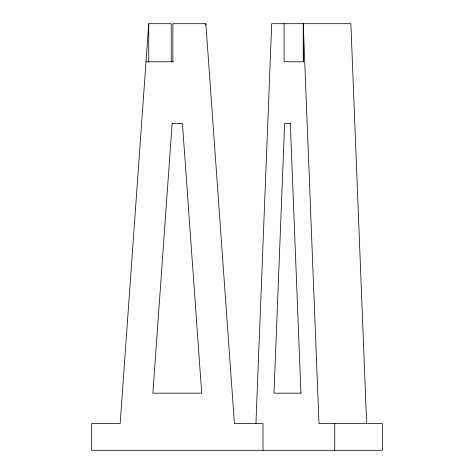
<?xml version="1.0" encoding="UTF-8"?>
<svg xmlns="http://www.w3.org/2000/svg" width="474" height="474" viewBox="0 0 474 474"><rect width="100%" height="100%" fill="white"/><g stroke="black" fill="none" stroke-linecap="round" stroke-linejoin="round"><path stroke-width="0.71" d="M255.93 423.638L271.697 23.7L350.879 23.7L366.645 423.638M303.384 25.898L303.473 23.7L303.473 61.792L284.116 61.792L284.116 23.7M171.215 61.792L171.215 23.7L148.723 23.7L120.153 423.638L91.589 423.638L91.589 450.3L382.411 450.3L382.411 423.638L319.002 423.638L303.236 23.7L303.236 61.792M262.993 450.3L262.993 423.638L234.423 423.638L205.858 23.7L172.868 23.7L172.868 61.792M146.004 61.792L173.425 61.792M290.491 123.459L284.625 123.459L273.996 393.165L301.114 393.165M290.307 123.459L300.937 393.165M334.768 423.638L334.768 450.3M205.858 23.7L205.858 25.163M148.723 23.7L148.723 61.792M172.145 123.459L152.883 393.165L201.699 393.165L182.431 123.459L172.145 123.459"/></g></svg>
